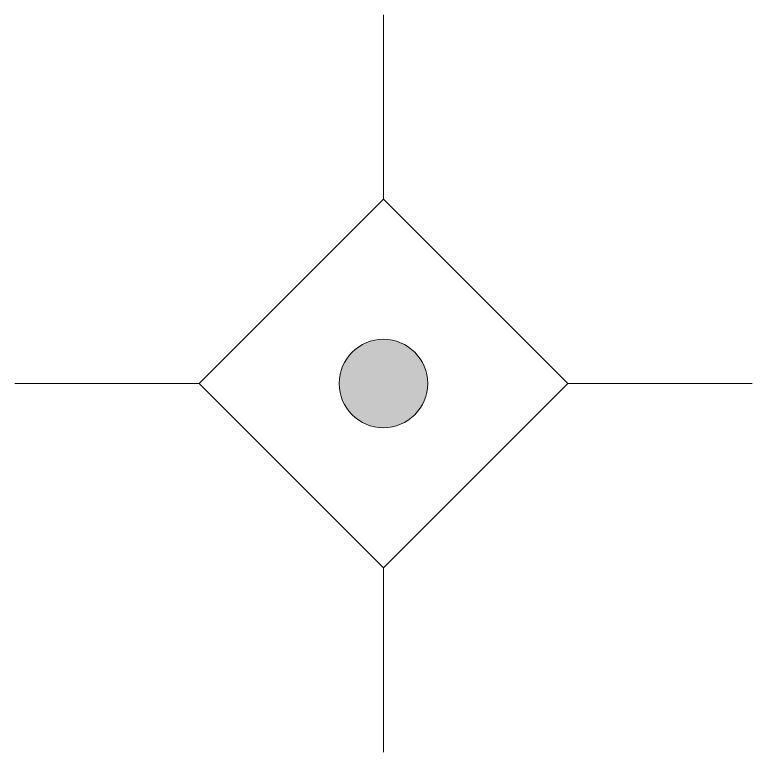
# Model space of a CAD drawing. Header units: metres. Extents: x 550999 to 552168, y 1840994 to 1841978.
# Drawn here: x 551344.98 to 551349.98, y 1841480.11 to 1841485.11 of the extents above; entities that cross this region are included whole.
import ezdxf

# ---------------------------------------------------------------- set-up
doc = ezdxf.new("R2010")
doc.units = ezdxf.units.M
doc.header["$LTSCALE"] = 0.16
doc.layers.add('11', color=7, linetype='Continuous', lineweight=13)

msp = doc.modelspace()

# ---------------------------------------------------------------- hatches: boundary and pattern name
at = {"layer": '11'}
msp.add_hatch(color=256, dxfattribs=at).paths.add_polyline_path([(551347.7795, 1841482.61, 1), (551347.1795, 1841482.61, 1)])

# ---------------------------------------------------------------- linework, layer by layer
for p, q in [((551347.48, 1841485.11), (551347.48, 1841483.86)), ((551346.23, 1841482.61), (551344.98, 1841482.61)), ((551349.98, 1841482.61), (551348.73, 1841482.61)), ((551347.48, 1841481.36), (551347.48, 1841480.11))]:
    msp.add_line(p, q, dxfattribs=at)
msp.add_lwpolyline([(551347.48, 1841483.86), (551346.23, 1841482.61), (551347.48, 1841481.36), (551348.73, 1841482.61)], close=True, dxfattribs=at)
msp.add_circle((551347.4795, 1841482.61), 0.3, dxfattribs=at)

doc.saveas('drawing.dxf')
